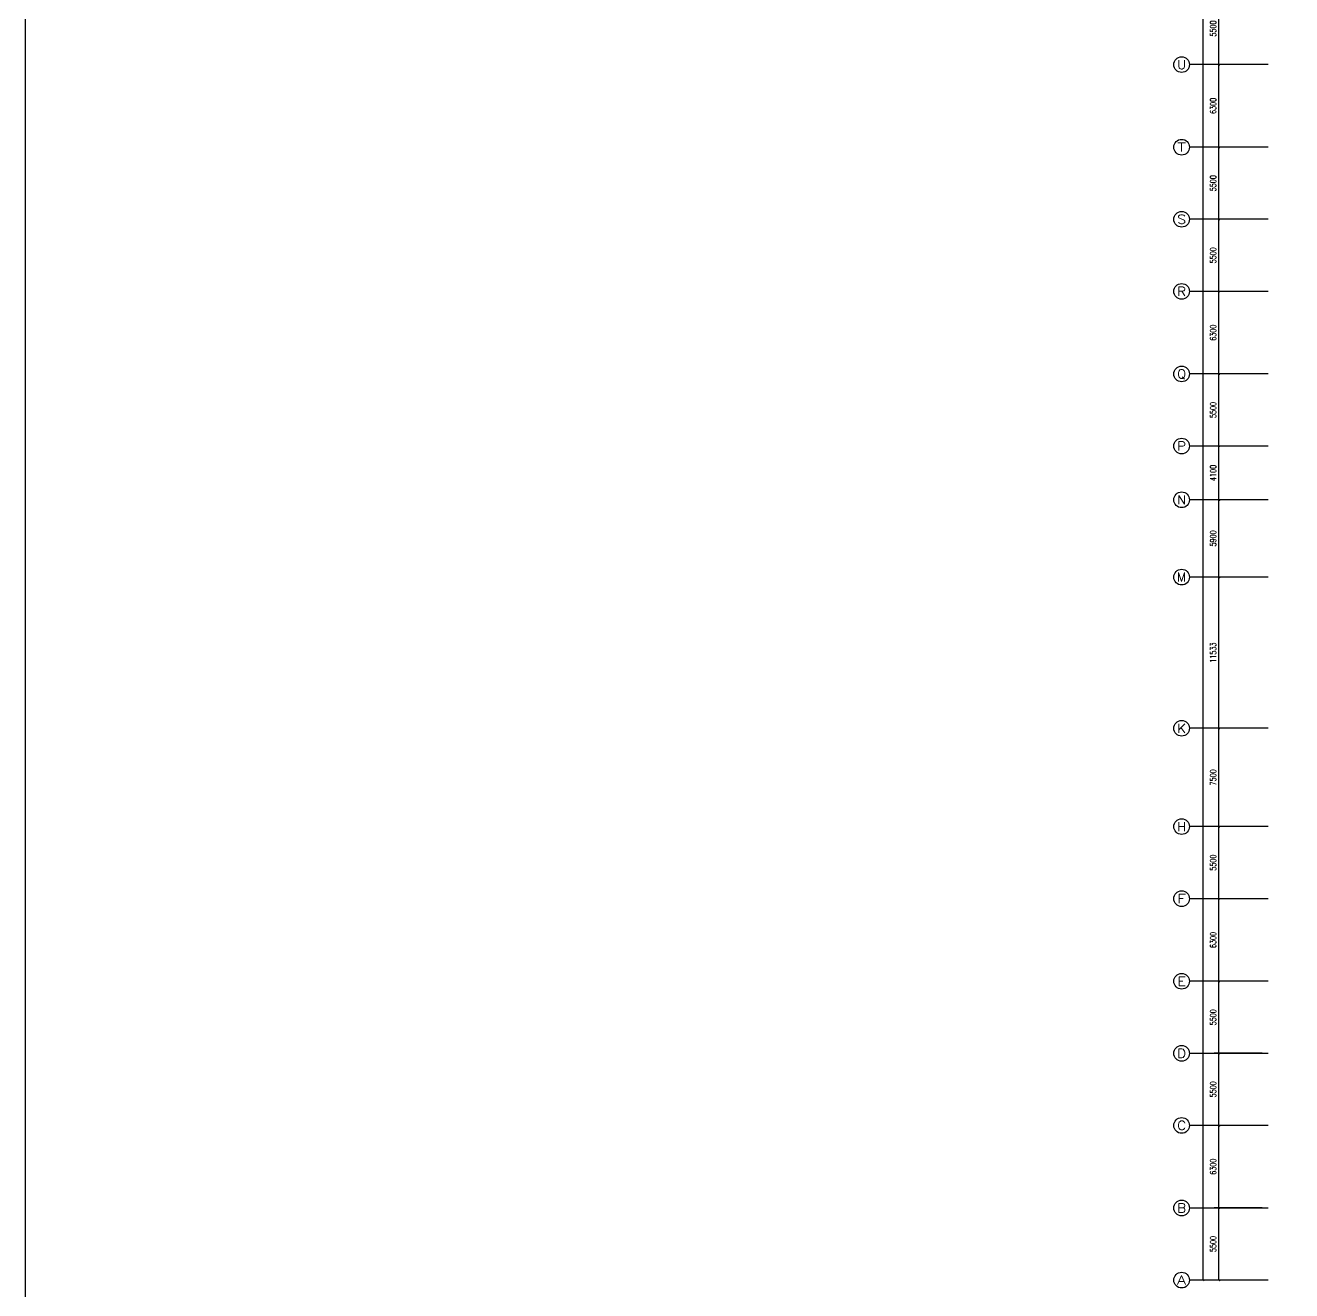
# Model space of a CAD drawing. Extents: x -1348811 to -222202, y -369435 to 53046.
# Drawn here: x -695183 to -598573, y -228400 to -131861 of the extents above; entities that cross this region are included whole.
import ezdxf
from ezdxf.enums import TextEntityAlignment as Align

# ---------------------------------------------------------------- set-up
doc = ezdxf.new("R2010")
doc.units = 0
doc.header["$LTSCALE"] = 10
doc.header["$MEASUREMENT"] = 0
doc.header["$PDMODE"] = 3
doc.layers.get('0').update_dxf_attribs({"linetype": 'CONTINUOUS'})
doc.layers.get('Defpoints').update_dxf_attribs({"linetype": 'CONTINUOUS'})
for name, color, linetype in [('AXIS', 3, 'CONTINUOUS'), ('AXIS_TEXT', 7, 'CONTINUOUS'), ('图框', 7, 'CONTINUOUS')]:
    doc.layers.add(name, color=color, linetype=linetype)
doc.styles.add('_TCH_AXIS', font='COMPLEX', dxfattribs={"bigfont": 'GBCBIG'})
doc.styles.add('COMPLEX', font='COMPLEX')
doc.styles.add('DIM_FONT', font='SIMPLEX', dxfattribs={"width": 0.8, "bigfont": 'HZTXT'})
doc.dimstyles.new('DIMN150', dxfattribs={"dimscale": 1.5, "dimtxt": 300, "dimasz": 100, "dimexe": 250, "dimexo": 300, "dimgap": 150, "dimtad": 1, "dimdec": 0, "dimzin": 0, "dimdsep": 46, "dimtxsty": 'DIM_FONT', "dimblk": 'ARCHTICK', "dimcen": 0.09, "dimclrt": 7, "dimazin": 2, "dimtfac": 1, "dimtdec": 0, "dimtix": 1, "dimtmove": 2, "dimatfit": 3, "dimfxl": 0, "dimtolj": 1, "dimtzin": 0, "dimarcsym": 0})

# ---------------------------------------------------------------- blocks, each defined once
blk = doc.blocks.new('_ArchTick')
at = {"color": 0, "linetype": 'ByBlock', "const_width": 0.4}
blk.add_lwpolyline([(-0.5, -0.5), (0.5, 0.5)], dxfattribs=at)
blk = doc.blocks.new('*D253')
at = {"layer": 'AXIS', "color": 0, "lineweight": -2}
for p, q in [((-6752, 0), (-11627, 0)), ((-11252, -211333), (-11252, 0)), ((-6752, -211333), (-11627, -211333))]:
    blk.add_line(p, q, dxfattribs=at)
at = {"layer": 'Defpoints', "color": 0}
for p in [(-11252, 0), (-6302, 0), (-6302, -211333)]:
    blk.add_point(p, dxfattribs=at)
at = {"layer": 'AXIS', "color": 0, "lineweight": -2, "xscale": 150, "yscale": 150, "zscale": 150}
for p, rotation in [((-11252, 0), 90), ((-11252, -211333), 270)]:
    blk.add_blockref('_ArchTick', p, dxfattribs=dict(at, rotation=rotation))
at = {"layer": 'AXIS', "color": 7, "insert": (-11702, -105667), "char_height": 450, "attachment_point": 5, "rotation": 90, "style": 'DIM_FONT'}
blk.add_mtext('\\A1;211333', dxfattribs=at)
blk = doc.blocks.new('*D254')
at = {"layer": 'AXIS', "color": 0, "lineweight": -2}
for p, q in [((-6752, -205833), (-10427, -205833)), ((-10052, -211333), (-10052, -205833)), ((-6752, -211333), (-10427, -211333))]:
    blk.add_line(p, q, dxfattribs=at)
at = {"layer": 'Defpoints', "color": 0}
for p in [(-10052, -205833), (-6302, -205833), (-6302, -211333)]:
    blk.add_point(p, dxfattribs=at)
at = {"layer": 'AXIS', "color": 0, "lineweight": -2, "xscale": 150, "yscale": 150, "zscale": 150}
for p, rotation in [((-10052, -205833), 90), ((-10052, -211333), 270)]:
    blk.add_blockref('_ArchTick', p, dxfattribs=dict(at, rotation=rotation))
at = {"layer": 'AXIS', "color": 7, "insert": (-10502, -208583), "char_height": 450, "attachment_point": 5, "rotation": 90, "style": 'DIM_FONT'}
blk.add_mtext('\\A1;5500', dxfattribs=at)
blk = doc.blocks.new('*D255')
at = {"layer": 'AXIS', "color": 0, "lineweight": -2}
for p, q in [((-6752, -199533), (-10427, -199533)), ((-10052, -205833), (-10052, -199533)), ((-6752, -205833), (-10427, -205833))]:
    blk.add_line(p, q, dxfattribs=at)
at = {"layer": 'Defpoints', "color": 0}
for p in [(-10052, -199533), (-6302, -199533), (-6302, -205833)]:
    blk.add_point(p, dxfattribs=at)
at = {"layer": 'AXIS', "color": 0, "lineweight": -2, "xscale": 150, "yscale": 150, "zscale": 150}
for p, rotation in [((-10052, -199533), 90), ((-10052, -205833), 270)]:
    blk.add_blockref('_ArchTick', p, dxfattribs=dict(at, rotation=rotation))
at = {"layer": 'AXIS', "color": 7, "insert": (-10502, -202683), "char_height": 450, "attachment_point": 5, "rotation": 90, "style": 'DIM_FONT'}
blk.add_mtext('\\A1;6300', dxfattribs=at)
blk = doc.blocks.new('*D256')
at = {"layer": 'AXIS', "color": 0, "lineweight": -2}
for p, q in [((-6752, -194033), (-10427, -194033)), ((-10052, -199533), (-10052, -194033)), ((-6752, -199533), (-10427, -199533))]:
    blk.add_line(p, q, dxfattribs=at)
at = {"layer": 'Defpoints', "color": 0}
for p in [(-10052, -194033), (-6302, -194033), (-6302, -199533)]:
    blk.add_point(p, dxfattribs=at)
at = {"layer": 'AXIS', "color": 0, "lineweight": -2, "xscale": 150, "yscale": 150, "zscale": 150}
for p, rotation in [((-10052, -194033), 90), ((-10052, -199533), 270)]:
    blk.add_blockref('_ArchTick', p, dxfattribs=dict(at, rotation=rotation))
at = {"layer": 'AXIS', "color": 7, "insert": (-10502, -196783), "char_height": 450, "attachment_point": 5, "rotation": 90, "style": 'DIM_FONT'}
blk.add_mtext('\\A1;5500', dxfattribs=at)
blk = doc.blocks.new('*D257')
at = {"layer": 'AXIS', "color": 0, "lineweight": -2}
for p, q in [((-6752, -188533), (-10427, -188533)), ((-10052, -194033), (-10052, -188533)), ((-6752, -194033), (-10427, -194033))]:
    blk.add_line(p, q, dxfattribs=at)
at = {"layer": 'Defpoints', "color": 0}
for p in [(-10052, -188533), (-6302, -188533), (-6302, -194033)]:
    blk.add_point(p, dxfattribs=at)
at = {"layer": 'AXIS', "color": 0, "lineweight": -2, "xscale": 150, "yscale": 150, "zscale": 150}
for p, rotation in [((-10052, -188533), 90), ((-10052, -194033), 270)]:
    blk.add_blockref('_ArchTick', p, dxfattribs=dict(at, rotation=rotation))
at = {"layer": 'AXIS', "color": 7, "insert": (-10502, -191283), "char_height": 450, "attachment_point": 5, "rotation": 90, "style": 'DIM_FONT'}
blk.add_mtext('\\A1;5500', dxfattribs=at)
blk = doc.blocks.new('*D258')
at = {"layer": 'AXIS', "color": 0, "lineweight": -2}
for p, q in [((-6752, -182233), (-10427, -182233)), ((-10052, -188533), (-10052, -182233)), ((-6752, -188533), (-10427, -188533))]:
    blk.add_line(p, q, dxfattribs=at)
at = {"layer": 'Defpoints', "color": 0}
for p in [(-10052, -182233), (-6302, -182233), (-6302, -188533)]:
    blk.add_point(p, dxfattribs=at)
at = {"layer": 'AXIS', "color": 0, "lineweight": -2, "xscale": 150, "yscale": 150, "zscale": 150}
for p, rotation in [((-10052, -182233), 90), ((-10052, -188533), 270)]:
    blk.add_blockref('_ArchTick', p, dxfattribs=dict(at, rotation=rotation))
at = {"layer": 'AXIS', "color": 7, "insert": (-10502, -185383), "char_height": 450, "attachment_point": 5, "rotation": 90, "style": 'DIM_FONT'}
blk.add_mtext('\\A1;6300', dxfattribs=at)
blk = doc.blocks.new('*D259')
at = {"layer": 'AXIS', "color": 0, "lineweight": -2}
for p, q in [((-6752, -176733), (-10427, -176733)), ((-10052, -182233), (-10052, -176733)), ((-6752, -182233), (-10427, -182233))]:
    blk.add_line(p, q, dxfattribs=at)
at = {"layer": 'Defpoints', "color": 0}
for p in [(-10052, -176733), (-6302, -176733), (-6302, -182233)]:
    blk.add_point(p, dxfattribs=at)
at = {"layer": 'AXIS', "color": 0, "lineweight": -2, "xscale": 150, "yscale": 150, "zscale": 150}
for p, rotation in [((-10052, -176733), 90), ((-10052, -182233), 270)]:
    blk.add_blockref('_ArchTick', p, dxfattribs=dict(at, rotation=rotation))
at = {"layer": 'AXIS', "color": 7, "insert": (-10502, -179483), "char_height": 450, "attachment_point": 5, "rotation": 90, "style": 'DIM_FONT'}
blk.add_mtext('\\A1;5500', dxfattribs=at)
blk = doc.blocks.new('*D260')
at = {"layer": 'AXIS', "color": 0, "lineweight": -2}
for p, q in [((-6752, -169233), (-10427, -169233)), ((-10052, -176733), (-10052, -169233)), ((-6752, -176733), (-10427, -176733))]:
    blk.add_line(p, q, dxfattribs=at)
at = {"layer": 'Defpoints', "color": 0}
for p in [(-10052, -169233), (-6302, -169233), (-6302, -176733)]:
    blk.add_point(p, dxfattribs=at)
at = {"layer": 'AXIS', "color": 0, "lineweight": -2, "xscale": 150, "yscale": 150, "zscale": 150}
for p, rotation in [((-10052, -169233), 90), ((-10052, -176733), 270)]:
    blk.add_blockref('_ArchTick', p, dxfattribs=dict(at, rotation=rotation))
at = {"layer": 'AXIS', "color": 7, "insert": (-10502, -172983), "char_height": 450, "attachment_point": 5, "rotation": 90, "style": 'DIM_FONT'}
blk.add_mtext('\\A1;7500', dxfattribs=at)
blk = doc.blocks.new('*D261')
at = {"layer": 'AXIS', "color": 0, "lineweight": -2}
for p, q in [((-6752, -157700), (-10427, -157700)), ((-10052, -169233), (-10052, -157700)), ((-6752, -169233), (-10427, -169233))]:
    blk.add_line(p, q, dxfattribs=at)
at = {"layer": 'Defpoints', "color": 0}
for p in [(-10052, -157700), (-6302, -157700), (-6302, -169233)]:
    blk.add_point(p, dxfattribs=at)
at = {"layer": 'AXIS', "color": 0, "lineweight": -2, "xscale": 150, "yscale": 150, "zscale": 150}
for p, rotation in [((-10052, -157700), 90), ((-10052, -169233), 270)]:
    blk.add_blockref('_ArchTick', p, dxfattribs=dict(at, rotation=rotation))
at = {"layer": 'AXIS', "color": 7, "insert": (-10502, -163467), "char_height": 450, "attachment_point": 5, "rotation": 90, "style": 'DIM_FONT'}
blk.add_mtext('\\A1;11533', dxfattribs=at)
blk = doc.blocks.new('*D262')
at = {"layer": 'AXIS', "color": 0, "lineweight": -2}
for p, q in [((-6752, -151800), (-10427, -151800)), ((-10052, -157700), (-10052, -151800)), ((-6752, -157700), (-10427, -157700))]:
    blk.add_line(p, q, dxfattribs=at)
at = {"layer": 'Defpoints', "color": 0}
for p in [(-10052, -151800), (-6302, -151800), (-6302, -157700)]:
    blk.add_point(p, dxfattribs=at)
at = {"layer": 'AXIS', "color": 0, "lineweight": -2, "xscale": 150, "yscale": 150, "zscale": 150}
for p, rotation in [((-10052, -151800), 90), ((-10052, -157700), 270)]:
    blk.add_blockref('_ArchTick', p, dxfattribs=dict(at, rotation=rotation))
at = {"layer": 'AXIS', "color": 7, "insert": (-10502, -154750), "char_height": 450, "attachment_point": 5, "rotation": 90, "style": 'DIM_FONT'}
blk.add_mtext('\\A1;5900', dxfattribs=at)
blk = doc.blocks.new('*D263')
at = {"layer": 'AXIS', "color": 0, "lineweight": -2}
for p, q in [((-6752, -147700), (-10427, -147700)), ((-10052, -151800), (-10052, -147700)), ((-6752, -151800), (-10427, -151800))]:
    blk.add_line(p, q, dxfattribs=at)
at = {"layer": 'Defpoints', "color": 0}
for p in [(-10052, -147700), (-6302, -147700), (-6302, -151800)]:
    blk.add_point(p, dxfattribs=at)
at = {"layer": 'AXIS', "color": 0, "lineweight": -2, "xscale": 150, "yscale": 150, "zscale": 150}
for p, rotation in [((-10052, -147700), 90), ((-10052, -151800), 270)]:
    blk.add_blockref('_ArchTick', p, dxfattribs=dict(at, rotation=rotation))
at = {"layer": 'AXIS', "color": 7, "insert": (-10502, -149750), "char_height": 450, "attachment_point": 5, "rotation": 90, "style": 'DIM_FONT'}
blk.add_mtext('\\A1;4100', dxfattribs=at)
blk = doc.blocks.new('*D264')
at = {"layer": 'AXIS', "color": 0, "lineweight": -2}
for p, q in [((-6752, -142200), (-10427, -142200)), ((-10052, -147700), (-10052, -142200)), ((-6752, -147700), (-10427, -147700))]:
    blk.add_line(p, q, dxfattribs=at)
at = {"layer": 'Defpoints', "color": 0}
for p in [(-10052, -142200), (-6302, -142200), (-6302, -147700)]:
    blk.add_point(p, dxfattribs=at)
at = {"layer": 'AXIS', "color": 0, "lineweight": -2, "xscale": 150, "yscale": 150, "zscale": 150}
for p, rotation in [((-10052, -142200), 90), ((-10052, -147700), 270)]:
    blk.add_blockref('_ArchTick', p, dxfattribs=dict(at, rotation=rotation))
at = {"layer": 'AXIS', "color": 7, "insert": (-10502, -144950), "char_height": 450, "attachment_point": 5, "rotation": 90, "style": 'DIM_FONT'}
blk.add_mtext('\\A1;5500', dxfattribs=at)
blk = doc.blocks.new('*D265')
at = {"layer": 'AXIS', "color": 0, "lineweight": -2}
for p, q in [((-6752, -135900), (-10427, -135900)), ((-10052, -142200), (-10052, -135900)), ((-6752, -142200), (-10427, -142200))]:
    blk.add_line(p, q, dxfattribs=at)
at = {"layer": 'Defpoints', "color": 0}
for p in [(-10052, -135900), (-6302, -135900), (-6302, -142200)]:
    blk.add_point(p, dxfattribs=at)
at = {"layer": 'AXIS', "color": 0, "lineweight": -2, "xscale": 150, "yscale": 150, "zscale": 150}
for p, rotation in [((-10052, -135900), 90), ((-10052, -142200), 270)]:
    blk.add_blockref('_ArchTick', p, dxfattribs=dict(at, rotation=rotation))
at = {"layer": 'AXIS', "color": 7, "insert": (-10502, -139050), "char_height": 450, "attachment_point": 5, "rotation": 90, "style": 'DIM_FONT'}
blk.add_mtext('\\A1;6300', dxfattribs=at)
blk = doc.blocks.new('*D266')
at = {"layer": 'AXIS', "color": 0, "lineweight": -2}
for p, q in [((-6752, -130400), (-10427, -130400)), ((-10052, -135900), (-10052, -130400)), ((-6752, -135900), (-10427, -135900))]:
    blk.add_line(p, q, dxfattribs=at)
at = {"layer": 'Defpoints', "color": 0}
for p in [(-10052, -130400), (-6302, -130400), (-6302, -135900)]:
    blk.add_point(p, dxfattribs=at)
at = {"layer": 'AXIS', "color": 0, "lineweight": -2, "xscale": 150, "yscale": 150, "zscale": 150}
for p, rotation in [((-10052, -130400), 90), ((-10052, -135900), 270)]:
    blk.add_blockref('_ArchTick', p, dxfattribs=dict(at, rotation=rotation))
at = {"layer": 'AXIS', "color": 7, "insert": (-10502, -133150), "char_height": 450, "attachment_point": 5, "rotation": 90, "style": 'DIM_FONT'}
blk.add_mtext('\\A1;5500', dxfattribs=at)
blk = doc.blocks.new('*D267')
at = {"layer": 'AXIS', "color": 0, "lineweight": -2}
for p, q in [((-6752, -124900), (-10427, -124900)), ((-10052, -130400), (-10052, -124900)), ((-6752, -130400), (-10427, -130400))]:
    blk.add_line(p, q, dxfattribs=at)
at = {"layer": 'Defpoints', "color": 0}
for p in [(-10052, -124900), (-6302, -124900), (-6302, -130400)]:
    blk.add_point(p, dxfattribs=at)
at = {"layer": 'AXIS', "color": 0, "lineweight": -2, "xscale": 150, "yscale": 150, "zscale": 150}
for p, rotation in [((-10052, -124900), 90), ((-10052, -130400), 270)]:
    blk.add_blockref('_ArchTick', p, dxfattribs=dict(at, rotation=rotation))
at = {"layer": 'AXIS', "color": 7, "insert": (-10502, -127650), "char_height": 450, "attachment_point": 5, "rotation": 90, "style": 'DIM_FONT'}
blk.add_mtext('\\A1;5500', dxfattribs=at)
blk = doc.blocks.new('*D268')
at = {"layer": 'AXIS', "color": 0, "lineweight": -2}
for p, q in [((-6752, -118600), (-10427, -118600)), ((-10052, -124900), (-10052, -118600)), ((-6752, -124900), (-10427, -124900))]:
    blk.add_line(p, q, dxfattribs=at)
at = {"layer": 'Defpoints', "color": 0}
for p in [(-10052, -118600), (-6302, -118600), (-6302, -124900)]:
    blk.add_point(p, dxfattribs=at)
at = {"layer": 'AXIS', "color": 0, "lineweight": -2, "xscale": 150, "yscale": 150, "zscale": 150}
for p, rotation in [((-10052, -118600), 90), ((-10052, -124900), 270)]:
    blk.add_blockref('_ArchTick', p, dxfattribs=dict(at, rotation=rotation))
at = {"layer": 'AXIS', "color": 7, "insert": (-10502, -121750), "char_height": 450, "attachment_point": 5, "rotation": 90, "style": 'DIM_FONT'}
blk.add_mtext('\\A1;6300', dxfattribs=at)
blk = doc.blocks.new('*D269')
at = {"layer": 'AXIS', "color": 0, "lineweight": -2}
for p, q in [((-6752, -113100), (-10427, -113100)), ((-10052, -118600), (-10052, -113100)), ((-6752, -118600), (-10427, -118600))]:
    blk.add_line(p, q, dxfattribs=at)
at = {"layer": 'Defpoints', "color": 0}
for p in [(-10052, -113100), (-6302, -113100), (-6302, -118600)]:
    blk.add_point(p, dxfattribs=at)
at = {"layer": 'AXIS', "color": 0, "lineweight": -2, "xscale": 150, "yscale": 150, "zscale": 150}
for p, rotation in [((-10052, -113100), 90), ((-10052, -118600), 270)]:
    blk.add_blockref('_ArchTick', p, dxfattribs=dict(at, rotation=rotation))
at = {"layer": 'AXIS', "color": 7, "insert": (-10502, -115850), "char_height": 450, "attachment_point": 5, "rotation": 90, "style": 'DIM_FONT'}
blk.add_mtext('\\A1;5500', dxfattribs=at)
blk = doc.blocks.new('_AXISO')
blk.add_circle((0, 0), 0.5)
at = {"layer": 'AXIS_TEXT', "style": 'COMPLEX', "width": 1.041667}
blk.add_attdef('A', text='', height=0.56, dxfattribs=at).set_placement((-0.25, -0.28), (0.25, -0.28), align=Align.FIT)
blk = doc.blocks.new('zzzzz')
at = {"layer": 'AXIS'}
for p, q in [((-6301.6, -118600), (-12301.6, -118600)), ((-6301.6, -124900), (-12301.6, -124900)), ((-6301.6, -130400), (-12301.6, -130400)), ((-6301.6, -135900), (-12301.6, -135900)), ((-6301.6, -142200), (-12301.6, -142200)), ((-6301.6, -147700), (-12301.6, -147700)), ((-6301.6, -151800), (-12301.6, -151800)), ((-6301.6, -157700), (-12301.6, -157700)), ((-6301.6, -169233.4), (-12301.6, -169233.4)), ((-6301.6, -176733.4), (-12301.6, -176733.4)), ((-6301.6, -182233.4), (-12301.6, -182233.4)), ((-6301.6, -188533.4), (-12301.6, -188533.4)), ((-6301.6, -194033.4), (-12301.6, -194033.4)), ((-6301.6, -199533.4), (-12301.6, -199533.4)), ((-6301.6, -205833.4), (-12301.6, -205833.4)), ((-6301.6, -211333.4), (-12301.6, -211333.4))]:
    blk.add_line(p, q, dxfattribs=at)
ref = blk.add_blockref('_AXISO', (-12901.6, -118600), dxfattribs=dict(at, xscale=1200, yscale=1200, zscale=1200))
ref.add_attrib('A', 'U', dxfattribs={"layer": 'AXIS_TEXT', "height": 678.8, "style": '_TCH_AXIS', "width": 1.05}).set_placement((-13241, -118939.4), (-12562.2, -118939.4), align=Align.FIT)
ref = blk.add_blockref('_AXISO', (-12901.6, -124900), dxfattribs=dict(at, xscale=1200, yscale=1200, zscale=1200))
ref.add_attrib('A', 'T', dxfattribs={"layer": 'AXIS_TEXT', "height": 678.8, "style": '_TCH_AXIS', "width": 1.4}).set_placement((-13241, -125239.4), (-12562.2, -125239.4), align=Align.FIT)
ref = blk.add_blockref('_AXISO', (-12901.6, -130400), dxfattribs=dict(at, xscale=1200, yscale=1200, zscale=1200))
ref.add_attrib('A', 'S', dxfattribs={"layer": 'AXIS_TEXT', "height": 678.8, "style": '_TCH_AXIS', "width": 1.5}).set_placement((-13241, -130739.4), (-12562.2, -130739.4), align=Align.FIT)
ref = blk.add_blockref('_AXISO', (-12901.6, -135900), dxfattribs=dict(at, xscale=1200, yscale=1200, zscale=1200))
ref.add_attrib('A', 'R', dxfattribs={"layer": 'AXIS_TEXT', "height": 678.8, "style": '_TCH_AXIS', "width": 1.166667}).set_placement((-13241, -136239.4), (-12562.2, -136239.4), align=Align.FIT)
ref = blk.add_blockref('_AXISO', (-12901.6, -142200), dxfattribs=dict(at, xscale=1200, yscale=1200, zscale=1200))
ref.add_attrib('A', 'Q', dxfattribs={"layer": 'AXIS_TEXT', "height": 678.8, "style": '_TCH_AXIS', "width": 1.3125}).set_placement((-13241, -142539.4), (-12562.2, -142539.4), align=Align.FIT)
ref = blk.add_blockref('_AXISO', (-12901.6, -147700), dxfattribs=dict(at, xscale=1200, yscale=1200, zscale=1200))
ref.add_attrib('A', 'P', dxfattribs={"layer": 'AXIS_TEXT', "height": 678.8, "style": '_TCH_AXIS', "width": 1.235294}).set_placement((-13241, -148039.4), (-12562.2, -148039.4), align=Align.FIT)
ref = blk.add_blockref('_AXISO', (-12901.6, -151800), dxfattribs=dict(at, xscale=1200, yscale=1200, zscale=1200))
ref.add_attrib('A', 'N', dxfattribs={"layer": 'AXIS_TEXT', "height": 678.8, "style": '_TCH_AXIS', "width": 1.105263}).set_placement((-13241, -152139.4), (-12562.2, -152139.4), align=Align.FIT)
ref = blk.add_blockref('_AXISO', (-12901.6, -157700), dxfattribs=dict(at, xscale=1200, yscale=1200, zscale=1200))
ref.add_attrib('A', 'M', dxfattribs={"layer": 'AXIS_TEXT', "height": 678.8, "style": '_TCH_AXIS'}).set_placement((-13241, -158039.4), (-12562.2, -158039.4), align=Align.FIT)
ref = blk.add_blockref('_AXISO', (-12901.6, -169233.4), dxfattribs=dict(at, xscale=1200, yscale=1200, zscale=1200))
ref.add_attrib('A', 'K', dxfattribs={"layer": 'AXIS_TEXT', "height": 678.8, "style": '_TCH_AXIS', "width": 1.105263}).set_placement((-13241, -169572.8), (-12562.2, -169572.8), align=Align.FIT)
ref = blk.add_blockref('_AXISO', (-12901.6, -176733.4), dxfattribs=dict(at, xscale=1200, yscale=1200, zscale=1200))
ref.add_attrib('A', 'H', dxfattribs={"layer": 'AXIS_TEXT', "height": 678.8, "style": '_TCH_AXIS', "width": 1.05}).set_placement((-13241, -177072.8), (-12562.2, -177072.8), align=Align.FIT)
ref = blk.add_blockref('_AXISO', (-12901.6, -182233.4), dxfattribs=dict(at, xscale=1200, yscale=1200, zscale=1200))
ref.add_attrib('A', 'F', dxfattribs={"layer": 'AXIS_TEXT', "height": 678.8, "style": '_TCH_AXIS', "width": 1.3125}).set_placement((-13241, -182572.8), (-12562.2, -182572.8), align=Align.FIT)
ref = blk.add_blockref('_AXISO', (-12901.6, -188533.4), dxfattribs=dict(at, xscale=1200, yscale=1200, zscale=1200))
ref.add_attrib('A', 'E', dxfattribs={"layer": 'AXIS_TEXT', "height": 678.8, "style": '_TCH_AXIS', "width": 1.3125}).set_placement((-13241, -188872.8), (-12562.2, -188872.8), align=Align.FIT)
ref = blk.add_blockref('_AXISO', (-12901.6, -194033.4), dxfattribs=dict(at, xscale=1200, yscale=1200, zscale=1200))
ref.add_attrib('A', 'D', dxfattribs={"layer": 'AXIS_TEXT', "height": 678.8, "style": '_TCH_AXIS', "width": 1.235294}).set_placement((-13241, -194372.8), (-12562.2, -194372.8), align=Align.FIT)
ref = blk.add_blockref('_AXISO', (-12901.6, -199533.4), dxfattribs=dict(at, xscale=1200, yscale=1200, zscale=1200))
ref.add_attrib('A', 'C', dxfattribs={"layer": 'AXIS_TEXT', "height": 678.8, "style": '_TCH_AXIS', "width": 1.4}).set_placement((-13241, -199872.8), (-12562.2, -199872.8), align=Align.FIT)
ref = blk.add_blockref('_AXISO', (-12901.6, -205833.4), dxfattribs=dict(at, xscale=1200, yscale=1200, zscale=1200))
ref.add_attrib('A', 'B', dxfattribs={"layer": 'AXIS_TEXT', "height": 678.8, "style": '_TCH_AXIS', "width": 1.235294}).set_placement((-13241, -206172.8), (-12562.2, -206172.8), align=Align.FIT)
ref = blk.add_blockref('_AXISO', (-12901.6, -211333.4), dxfattribs=dict(at, xscale=1200, yscale=1200, zscale=1200))
ref.add_attrib('A', 'A', dxfattribs={"layer": 'AXIS_TEXT', "height": 678.8, "style": '_TCH_AXIS', "width": 1.166667}).set_placement((-13241, -211672.8), (-12562.2, -211672.8), align=Align.FIT)
for p1, p2, distance, picture, middle in [((-6301.6, -211333.4), (-6301.6, 0), 4950, '*D253', (-11701.6, -105666.7)), ((-6301.6, -118600), (-6301.6, -113100), 3750, '*D269', (-10501.6, -115850)), ((-6301.6, -124900), (-6301.6, -118600), 3750, '*D268', (-10501.6, -121750)), ((-6301.6, -130400), (-6301.6, -124900), 3750, '*D267', (-10501.6, -127650)), ((-6301.6, -135900), (-6301.6, -130400), 3750, '*D266', (-10501.6, -133150)), ((-6301.6, -142200), (-6301.6, -135900), 3750, '*D265', (-10501.6, -139050)), ((-6301.6, -147700), (-6301.6, -142200), 3750, '*D264', (-10501.6, -144950)), ((-6301.6, -151800), (-6301.6, -147700), 3750, '*D263', (-10501.6, -149750)), ((-6301.6, -157700), (-6301.6, -151800), 3750, '*D262', (-10501.6, -154750)), ((-6301.6, -169233.4), (-6301.6, -157700), 3750, '*D261', (-10501.6, -163466.7)), ((-6301.6, -176733.4), (-6301.6, -169233.4), 3750, '*D260', (-10501.6, -172983.4)), ((-6301.6, -182233.4), (-6301.6, -176733.4), 3750, '*D259', (-10501.6, -179483.4)), ((-6301.6, -188533.4), (-6301.6, -182233.4), 3750, '*D258', (-10501.6, -185383.4)), ((-6301.6, -194033.4), (-6301.6, -188533.4), 3750, '*D257', (-10501.6, -191283.4)), ((-6301.6, -199533.4), (-6301.6, -194033.4), 3750, '*D256', (-10501.6, -196783.4)), ((-6301.6, -205833.4), (-6301.6, -199533.4), 3750, '*D255', (-10501.6, -202683.4)), ((-6301.6, -211333.4), (-6301.6, -205833.4), 3750, '*D254', (-10501.6, -208583.4))]:
    dim = blk.add_aligned_dim(p1=p1, p2=p2, distance=distance, dimstyle='DIMN150', dxfattribs=at)
    dim.commit()
    dim.dimension.update_dxf_attribs({"geometry": picture, "text_midpoint": middle})

msp = doc.modelspace()

# ---------------------------------------------------------------- linework, layer by layer
at = {"layer": '图框'}
msp.add_lwpolyline([(-456883.3, 53046), (-695183.1, 53046), (-695183.1, -279284.6), (-456883.3, -279284.6)], close=True, dxfattribs=at)

# ---------------------------------------------------------------- block references
at = {"layer": 'AXIS'}
msp.add_blockref('zzzzz', (-594067.7, -16259.4), dxfattribs=at)

doc.saveas('drawing.dxf')
